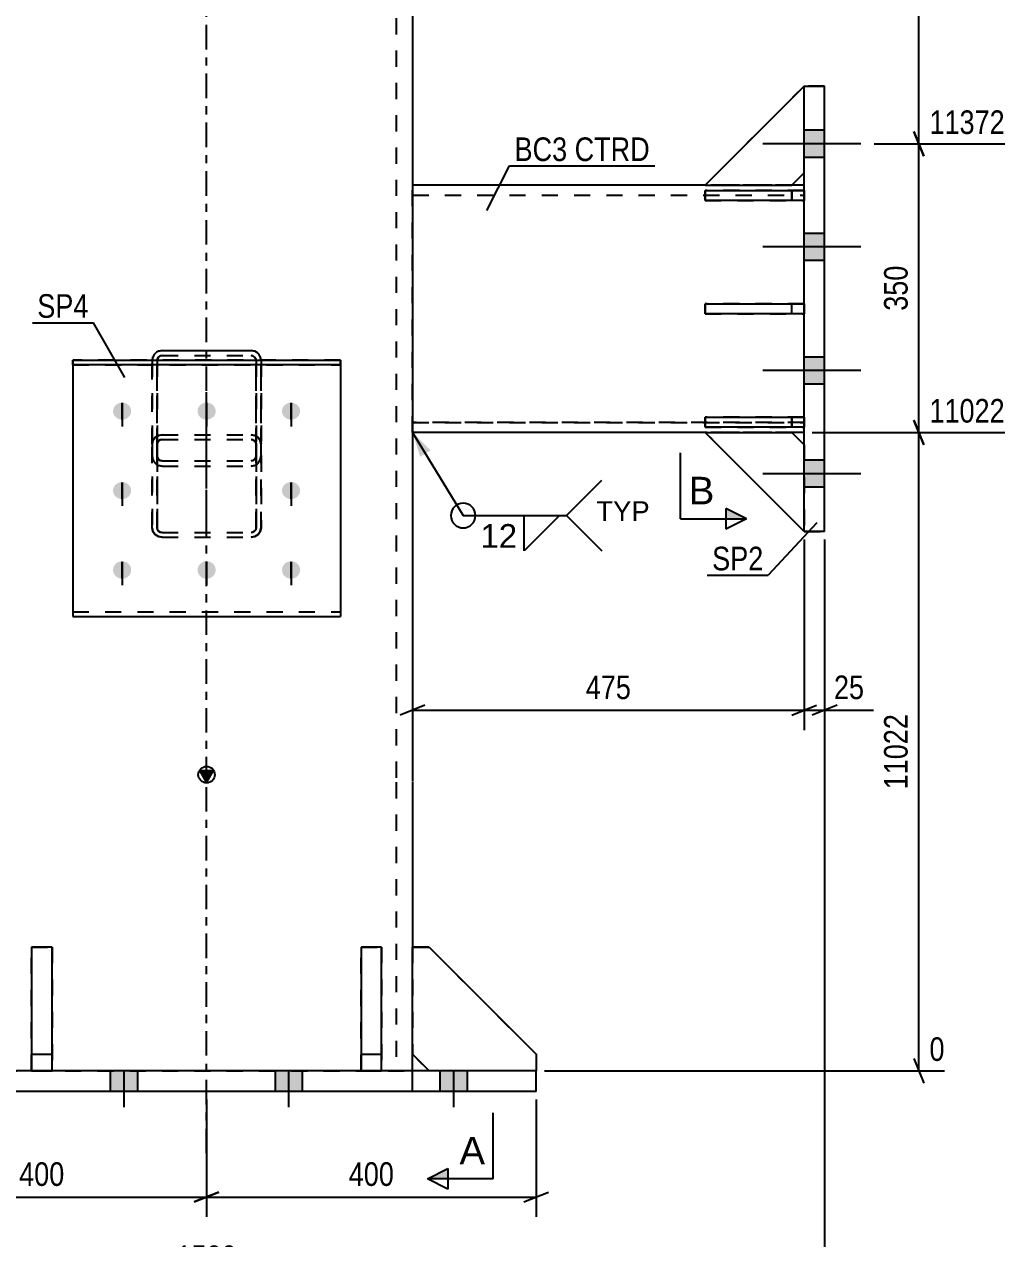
# Model space of a CAD drawing. Header units: millimetres. Extents: x 0 to 594, y 0 to 420.
# Drawn here: x 96.5 to 216.1, y 160.5 to 307.8 of the extents above; entities that cross this region are included whole.
import ezdxf

# ---------------------------------------------------------------- set-up
doc = ezdxf.new("R2010")
doc.units = ezdxf.units.MM
doc.linetypes.add('DXK_LINE_DOT2', pattern=[3.9198, 1.9599, -1.9599])
doc.linetypes.add('DXK_LINE_DOT3', pattern=[5.9187, 2.979, -0.9799, 0.9799, -0.9799])
doc.styles.add('Arial', font='arial.ttf', dxfattribs={"height": 0.2})
doc.styles.add('Arial Narrow', font='ARIALN.TTF', dxfattribs={"height": 0.2})

# ---------------------------------------------------------------- blocks, each defined once
blk = doc.blocks.new('Part-682013357-4124 - 4039')
at = {"color": 7, "linetype": 'DXK_LINE_DOT2'}
for p, q in [((191.18, 273.85), (179.18, 273.85)), ((179.18, 273.85), (179.18, 272.65)), ((179.18, 272.65), (191.18, 272.65)), ((189.68, 272.65), (189.68, 273.85)), ((191.18, 272.65), (191.18, 273.85))]:
    blk.add_line(p, q, dxfattribs=at)
blk = doc.blocks.new('Bolt-682013357-4044 - 4039')
at = {"linetype": 'Continuous'}
for points in [[(90.32, 180.83), (87.02, 180.83), (87.02, 178.33), (90.32, 178.33)], [(90.32, 180.83), (87.02, 180.83), (87.02, 178.33), (90.32, 178.33)], [(110.32, 180.83), (107.02, 180.83), (107.02, 178.33), (110.32, 178.33)], [(110.32, 180.83), (107.02, 180.83), (107.02, 178.33), (110.32, 178.33)], [(130.32, 180.83), (127.02, 180.83), (127.02, 178.33), (130.32, 178.33)], [(130.32, 180.83), (127.02, 180.83), (127.02, 178.33), (130.32, 178.33)], [(150.32, 180.83), (147.02, 180.83), (147.02, 178.33), (150.32, 178.33)], [(150.32, 180.83), (147.02, 180.83), (147.02, 178.33), (150.32, 178.33)]]:
    blk.add_hatch(color=1, dxfattribs=at).paths.add_polyline_path(points)
at = {"color": 1, "linetype": 'Continuous'}
for p, q in [((87.02, 178.33), (87.02, 180.83)), ((87.02, 178.33), (87.02, 180.83)), ((88.67, 176.43), (88.67, 180.83)), ((88.67, 176.43), (88.67, 180.83)), ((90.32, 178.33), (90.32, 180.83)), ((90.32, 178.33), (90.32, 180.83)), ((107.02, 178.33), (107.02, 180.83)), ((107.02, 178.33), (107.02, 180.83)), ((108.67, 176.43), (108.67, 180.83)), ((108.67, 176.43), (108.67, 180.83)), ((110.32, 178.33), (110.32, 180.83)), ((110.32, 178.33), (110.32, 180.83)), ((127.02, 178.33), (127.02, 180.83)), ((127.02, 178.33), (127.02, 180.83)), ((128.67, 176.43), (128.67, 180.83)), ((128.67, 176.43), (128.67, 180.83)), ((130.32, 178.33), (130.32, 180.83)), ((130.32, 178.33), (130.32, 180.83)), ((147.02, 178.33), (147.02, 180.83)), ((147.02, 178.33), (147.02, 180.83)), ((148.67, 176.43), (148.67, 180.83)), ((148.67, 176.43), (148.67, 180.83)), ((150.32, 178.33), (150.32, 180.83)), ((150.32, 178.33), (150.32, 180.83))]:
    blk.add_line(p, q, dxfattribs=at)
blk = doc.blocks.new('Part-682013357-4121 - 4039')
at = {"color": 7, "linetype": 'DXK_LINE_DOT2'}
for p, q in [((179.18, 258.25), (189.68, 258.25)), ((191.18, 246.25), (179.18, 258.25)), ((179.18, 258.25), (189.68, 258.25)), ((189.68, 258.25), (191.18, 256.75)), ((191.18, 256.75), (191.18, 246.25))]:
    blk.add_line(p, q, dxfattribs=at)
blk = doc.blocks.new('Part-682013357-4120 - 4039')
at = {"color": 2, "linetype": 'Continuous'}
for p, q in [((191.18, 246.25), (179.18, 258.25)), ((179.18, 258.25), (189.68, 258.25)), ((189.68, 258.25), (191.18, 256.75))]:
    blk.add_line(p, q, dxfattribs=at)
at = {"color": 7, "linetype": 'DXK_LINE_DOT2'}
for p, q in [((179.18, 258.25), (189.68, 258.25)), ((191.18, 256.75), (191.18, 246.25))]:
    blk.add_line(p, q, dxfattribs=at)
blk = doc.blocks.new('Bolt-682013357-4045 - 4039')
at = {"color": 1, "linetype": 'DXK_LINE_DOT2'}
for p, q in [((108.43, 259.84), (108.43, 262.68)), ((118.68, 259.84), (118.68, 262.68)), ((128.93, 259.84), (128.93, 262.68)), ((108.43, 250.21), (108.43, 253.05)), ((128.93, 250.21), (128.93, 253.05)), ((108.43, 240.58), (108.43, 243.42)), ((118.68, 240.58), (118.68, 243.42)), ((128.93, 240.58), (128.93, 243.42))]:
    blk.add_line(p, q, dxfattribs=at)
blk = doc.blocks.new('Part-682013357-4127 - 4039')
at = {"color": 2, "linetype": 'Continuous'}
for p, q in [((179.18, 273.85), (191.18, 273.85)), ((179.18, 272.65), (179.18, 273.85)), ((191.18, 272.65), (179.18, 272.65)), ((191.18, 273.85), (191.18, 272.65))]:
    blk.add_line(p, q, dxfattribs=at)
at = {"color": 7, "linetype": 'DXK_LINE_DOT2'}
blk.add_line((189.68, 272.65), (189.68, 273.85), dxfattribs=at)
blk = doc.blocks.new('Part-682013357-4126 - 4039')
at = {"color": 2, "linetype": 'Continuous'}
for p, q in [((179.18, 287.6), (191.18, 287.6)), ((179.18, 286.4), (179.18, 287.6)), ((191.18, 287.6), (191.18, 286.4)), ((191.18, 286.4), (179.18, 286.4))]:
    blk.add_line(p, q, dxfattribs=at)
at = {"color": 7, "linetype": 'DXK_LINE_DOT2'}
blk.add_line((189.68, 286.4), (189.68, 287.6), dxfattribs=at)
blk = doc.blocks.new('Bolt-682013357-4050 - 4039')
at = {"linetype": 'Continuous'}
for points in [[(191.18, 294.9), (191.18, 291.6), (193.68, 291.6), (193.68, 294.9)], [(191.18, 294.9), (191.18, 291.6), (193.68, 291.6), (193.68, 294.9)], [(191.18, 294.9), (191.18, 291.6), (193.68, 291.6), (193.68, 294.9)], [(191.18, 282.4), (191.18, 279.1), (193.68, 279.1), (193.68, 282.4)], [(191.18, 282.4), (191.18, 279.1), (193.68, 279.1), (193.68, 282.4)], [(191.18, 267.4), (191.18, 264.1), (193.68, 264.1), (193.68, 267.4)], [(191.18, 267.4), (191.18, 264.1), (193.68, 264.1), (193.68, 267.4)], [(191.18, 254.9), (191.18, 251.6), (193.68, 251.6), (193.68, 254.9)], [(191.18, 254.9), (191.18, 251.6), (193.68, 251.6), (193.68, 254.9)], [(191.18, 254.9), (191.18, 251.6), (193.68, 251.6), (193.68, 254.9)]]:
    blk.add_hatch(color=1, dxfattribs=at).paths.add_polyline_path(points)
at = {"color": 1, "linetype": 'Continuous'}
for p, q in [((193.68, 294.9), (191.18, 294.9)), ((193.68, 294.9), (191.18, 294.9)), ((193.68, 294.9), (191.18, 294.9)), ((198.08, 293.25), (186.18, 293.25)), ((198.08, 293.25), (186.18, 293.25)), ((198.08, 293.25), (186.18, 293.25)), ((193.68, 291.6), (191.18, 291.6)), ((193.68, 291.6), (191.18, 291.6)), ((193.68, 291.6), (191.18, 291.6)), ((193.68, 282.4), (191.18, 282.4)), ((193.68, 282.4), (191.18, 282.4)), ((198.08, 280.75), (186.18, 280.75)), ((198.08, 280.75), (186.18, 280.75)), ((193.68, 279.1), (191.18, 279.1)), ((193.68, 279.1), (191.18, 279.1)), ((193.68, 267.4), (191.18, 267.4)), ((193.68, 267.4), (191.18, 267.4)), ((198.08, 265.75), (186.18, 265.75)), ((198.08, 265.75), (186.18, 265.75)), ((193.68, 264.1), (191.18, 264.1)), ((193.68, 264.1), (191.18, 264.1)), ((193.68, 254.9), (191.18, 254.9)), ((193.68, 254.9), (191.18, 254.9)), ((193.68, 254.9), (191.18, 254.9)), ((198.08, 253.25), (186.18, 253.25)), ((198.08, 253.25), (186.18, 253.25)), ((198.08, 253.25), (186.18, 253.25)), ((193.68, 251.6), (191.18, 251.6)), ((193.68, 251.6), (191.18, 251.6)), ((193.68, 251.6), (191.18, 251.6))]:
    blk.add_line(p, q, dxfattribs=at)
blk = doc.blocks.new('Part-682013357-4067 - 4039')
at = {"linetype": 'Continuous'}
blk.add_hatch(color=2, dxfattribs=at).paths.add_polyline_path([(118.67, 215.84), (117.87, 217.24), (119.47, 217.24)])
at = {"color": 7, "linetype": 'DXK_LINE_DOT3'}
for p, q in [((118.67, 215.93), (118.67, 320.25)), ((118.67, 170.83), (118.67, 215.83))]:
    blk.add_line(p, q, dxfattribs=at)
at = {"color": 7, "linetype": 'DXK_LINE_DOT2'}
for p, q in [((141.67, 320.25), (141.67, 215.93)), ((141.67, 215.83), (141.67, 180.83)), ((143.67, 195.83), (143.67, 182.83)), ((93.67, 180.83), (143.67, 180.83))]:
    blk.add_line(p, q, dxfattribs=at)
at = {"color": 2, "linetype": 'Continuous'}
for p, q in [((143.67, 320.25), (143.67, 215.93)), ((118.67, 215.84), (117.87, 217.24)), ((117.87, 217.24), (119.47, 217.24)), ((119.47, 217.24), (118.67, 215.84)), ((143.67, 215.83), (143.67, 195.83)), ((143.67, 180.83), (143.67, 182.83))]:
    blk.add_line(p, q, dxfattribs=at)
blk.add_circle((118.67, 216.74), 1, dxfattribs=at)
blk = doc.blocks.new('Part-682013357-4072 - 4039')
at = {"color": 2, "linetype": 'Continuous'}
for p, q in [((158.67, 180.83), (78.67, 180.83)), ((78.67, 180.83), (78.67, 178.33)), ((93.67, 178.33), (93.67, 180.83)), ((143.67, 178.33), (143.67, 180.83)), ((158.67, 178.33), (158.67, 180.83)), ((158.67, 178.33), (78.67, 178.33))]:
    blk.add_line(p, q, dxfattribs=at)
blk = doc.blocks.new('Part-682013357-4074 - 4039')
at = {"color": 2, "linetype": 'Continuous'}
for p, q in [((97.42, 195.83), (97.42, 180.83)), ((99.92, 195.83), (97.42, 195.83)), ((99.92, 180.83), (99.92, 195.83)), ((97.42, 182.83), (99.92, 182.83)), ((97.42, 180.83), (99.92, 180.83))]:
    blk.add_line(p, q, dxfattribs=at)
at = {"color": 7, "linetype": 'DXK_LINE_DOT2'}
for p, q in [((97.42, 195.83), (99.92, 195.83)), ((97.42, 182.83), (99.92, 182.83)), ((97.42, 180.83), (99.92, 180.83))]:
    blk.add_line(p, q, dxfattribs=at)
blk = doc.blocks.new('Part-682013357-4076 - 4039')
at = {"color": 7, "linetype": 'DXK_LINE_DOT2'}
for p, q in [((97.42, 180.83), (97.42, 195.83)), ((99.92, 195.83), (97.42, 195.83)), ((97.42, 195.83), (99.92, 195.83)), ((99.92, 195.83), (99.92, 180.83)), ((97.42, 182.83), (99.92, 182.83)), ((97.42, 182.83), (99.92, 182.83)), ((99.92, 180.83), (97.42, 180.83)), ((97.42, 180.83), (99.92, 180.83))]:
    blk.add_line(p, q, dxfattribs=at)
blk = doc.blocks.new('Part-682013357-4077 - 4039')
at = {"color": 2, "linetype": 'Continuous'}
for p, q in [((143.67, 182.83), (143.67, 195.83)), ((145.67, 195.83), (143.67, 195.83)), ((145.67, 195.83), (158.67, 182.83)), ((145.67, 180.83), (143.67, 182.83)), ((158.67, 182.83), (158.67, 180.83))]:
    blk.add_line(p, q, dxfattribs=at)
at = {"color": 7, "linetype": 'DXK_LINE_DOT2'}
for p, q in [((143.67, 195.83), (145.67, 195.83)), ((158.67, 180.83), (145.67, 180.83)), ((158.67, 180.83), (145.67, 180.83))]:
    blk.add_line(p, q, dxfattribs=at)
blk = doc.blocks.new('Part-682013357-4078 - 4039')
at = {"color": 2, "linetype": 'Continuous'}
for p, q in [((137.42, 195.83), (137.42, 180.83)), ((139.92, 195.83), (137.42, 195.83)), ((139.92, 180.83), (139.92, 195.83)), ((137.42, 182.83), (139.92, 182.83)), ((137.42, 180.83), (139.92, 180.83))]:
    blk.add_line(p, q, dxfattribs=at)
at = {"color": 7, "linetype": 'DXK_LINE_DOT2'}
for p, q in [((137.42, 195.83), (139.92, 195.83)), ((137.42, 182.83), (139.92, 182.83)), ((137.42, 180.83), (139.92, 180.83))]:
    blk.add_line(p, q, dxfattribs=at)
blk = doc.blocks.new('Part-682013357-4095 - 4039')
at = {"color": 7, "linetype": 'DXK_LINE_DOT2'}
for p, q in [((134.93, 267.02), (102.43, 267.02)), ((102.43, 267.02), (102.43, 266.47)), ((102.43, 267.02), (102.43, 235.93)), ((134.93, 266.47), (134.93, 267.02)), ((134.93, 267.02), (134.93, 235.93)), ((102.43, 266.47), (134.93, 266.47)), ((102.43, 236.48), (134.93, 236.48)), ((102.43, 235.93), (134.93, 235.93))]:
    blk.add_line(p, q, dxfattribs=at)
blk = doc.blocks.new('Part-682013357-4101 - 4039')
at = {"color": 7, "linetype": 'DXK_LINE_DOT2'}
for p, q in [((113.28, 268.21), (112.82, 268.12)), ((113.28, 268.21), (124.08, 268.21)), ((124.53, 268.12), (124.08, 268.21)), ((112.17, 267.42), (112.08, 266.94)), ((112.08, 256.82), (112.08, 266.94)), ((112.08, 266.94), (112.08, 255.44)), ((112.68, 266.94), (112.72, 267.18)), ((112.68, 256.82), (112.68, 266.94)), ((112.68, 255.44), (112.68, 266.94)), ((112.72, 267.18), (112.85, 267.39)), ((112.85, 267.39), (113.05, 267.53)), ((113.05, 267.53), (113.28, 267.57)), ((113.28, 267.57), (124.08, 267.57)), ((124.08, 267.57), (124.31, 267.53)), ((124.31, 267.53), (124.5, 267.39)), ((124.5, 267.39), (124.63, 267.18)), ((124.63, 267.18), (124.68, 266.94)), ((124.68, 256.82), (124.68, 266.94)), ((124.68, 255.44), (124.68, 266.94)), ((125.28, 266.94), (125.18, 267.42)), ((125.28, 256.82), (125.28, 266.94)), ((125.28, 255.44), (125.28, 266.94)), ((112.43, 257.62), (112.82, 257.87)), ((112.82, 257.87), (113.28, 257.95)), ((113.28, 257.95), (124.08, 257.95)), ((124.08, 257.95), (124.53, 257.87)), ((124.53, 257.87), (124.92, 257.62)), ((112.08, 256.82), (112.17, 257.26)), ((112.08, 246.68), (112.08, 256.82)), ((112.17, 257.26), (112.43, 257.62)), ((112.72, 257.04), (112.68, 256.82)), ((112.68, 256.82), (112.68, 246.68)), ((112.85, 257.22), (112.72, 257.04)), ((113.05, 257.35), (112.85, 257.22)), ((113.28, 257.39), (113.05, 257.35)), ((113.28, 257.39), (124.08, 257.39)), ((124.31, 257.35), (124.08, 257.39)), ((124.5, 257.22), (124.31, 257.35)), ((124.63, 257.04), (124.5, 257.22)), ((124.68, 256.82), (124.63, 257.04)), ((124.68, 256.82), (124.68, 246.68)), ((124.92, 257.62), (125.18, 257.26)), ((125.18, 257.26), (125.28, 256.82)), ((125.28, 246.68), (125.28, 256.82)), ((112.08, 246.68), (112.08, 255.44)), ((112.08, 255.44), (112.17, 254.95)), ((112.68, 246.68), (112.68, 255.44)), ((112.72, 255.2), (112.68, 255.44)), ((112.85, 254.99), (112.72, 255.2)), ((113.05, 254.85), (112.85, 254.99)), ((113.28, 254.8), (113.05, 254.85)), ((124.31, 254.85), (124.08, 254.8)), ((124.5, 254.99), (124.31, 254.85)), ((124.63, 255.2), (124.5, 254.99)), ((124.68, 255.44), (124.63, 255.2)), ((124.68, 246.68), (124.68, 255.44)), ((125.18, 254.95), (125.28, 255.44)), ((125.28, 246.68), (125.28, 255.44)), ((112.82, 254.26), (113.28, 254.17)), ((113.28, 254.8), (124.08, 254.8)), ((113.28, 254.17), (124.08, 254.17)), ((124.08, 254.17), (124.53, 254.26)), ((112.17, 246.24), (112.08, 246.68)), ((112.43, 245.88), (112.17, 246.24)), ((112.68, 246.68), (112.72, 246.46)), ((112.72, 246.46), (112.85, 246.28)), ((112.85, 246.28), (113.05, 246.16)), ((113.05, 246.16), (113.28, 246.11)), ((113.28, 246.11), (124.08, 246.11)), ((124.08, 246.11), (124.31, 246.16)), ((124.31, 246.16), (124.5, 246.28)), ((124.5, 246.28), (124.63, 246.46)), ((124.63, 246.46), (124.68, 246.68)), ((125.18, 246.24), (124.92, 245.88)), ((125.28, 246.68), (125.18, 246.24)), ((112.82, 245.63), (112.43, 245.88)), ((113.28, 245.55), (112.82, 245.63)), ((113.28, 245.55), (124.08, 245.55)), ((124.53, 245.63), (124.08, 245.55)), ((124.92, 245.88), (124.53, 245.63))]:
    blk.add_line(p, q, dxfattribs=at)
at = {"color": 7, "linetype": 'DXK_LINE_DOT3'}
blk.add_line((118.68, 248.33), (118.68, 264.61), dxfattribs=at)
at = {"color": 7, "linetype": 'DXK_LINE_DOT2'}
for centre, start, end in [((113.33, 266.98), 114.3199, 159.2417), ((124.02, 266.98), 20.7583, 65.68), ((113.33, 255.39), 200.7583, 245.68), ((124.02, 255.39), 294.3199, 339.2417)]:
    blk.add_arc(centre, 1.24, start, end, dxfattribs=at)
blk = doc.blocks.new('Part-682013357-4118 - 4039')
at = {"color": 2, "linetype": 'Continuous'}
for p, q in [((191.18, 300.25), (179.18, 288.25)), ((189.68, 288.25), (191.18, 289.75)), ((179.18, 288.25), (189.68, 288.25))]:
    blk.add_line(p, q, dxfattribs=at)
at = {"color": 7, "linetype": 'DXK_LINE_DOT2'}
for p, q in [((191.18, 289.75), (191.18, 300.25)), ((179.18, 288.25), (189.68, 288.25))]:
    blk.add_line(p, q, dxfattribs=at)
blk = doc.blocks.new('Part-682013357-4119 - 4039')
at = {"color": 7, "linetype": 'DXK_LINE_DOT2'}
for p, q in [((191.18, 300.25), (179.18, 288.25)), ((191.18, 289.75), (191.18, 300.25)), ((189.68, 288.25), (191.18, 289.75)), ((179.18, 288.25), (189.68, 288.25)), ((179.18, 288.25), (189.68, 288.25))]:
    blk.add_line(p, q, dxfattribs=at)
blk = doc.blocks.new('Part-682013357-4122 - 4039')
at = {"color": 7, "linetype": 'DXK_LINE_DOT2'}
for p, q in [((191.18, 260.1), (179.18, 260.1)), ((179.18, 260.1), (179.18, 258.9)), ((189.68, 260.1), (189.68, 258.9)), ((191.18, 258.9), (191.18, 260.1)), ((179.18, 258.9), (191.18, 258.9))]:
    blk.add_line(p, q, dxfattribs=at)
blk = doc.blocks.new('Part-682013357-4123 - 4039')
at = {"color": 7, "linetype": 'DXK_LINE_DOT2'}
for p, q in [((191.18, 287.6), (179.18, 287.6)), ((179.18, 287.6), (179.18, 286.4)), ((189.68, 287.6), (189.68, 286.4)), ((191.18, 286.4), (191.18, 287.6)), ((179.18, 286.4), (191.18, 286.4))]:
    blk.add_line(p, q, dxfattribs=at)
blk = doc.blocks.new('Part-682013357-4125 - 4039')
at = {"color": 2, "linetype": 'Continuous'}
for p, q in [((179.18, 260.1), (191.18, 260.1)), ((179.18, 258.9), (179.18, 260.1)), ((191.18, 260.1), (191.18, 258.9)), ((191.18, 258.9), (179.18, 258.9))]:
    blk.add_line(p, q, dxfattribs=at)
at = {"color": 7, "linetype": 'DXK_LINE_DOT2'}
blk.add_line((189.68, 258.9), (189.68, 260.1), dxfattribs=at)
blk = doc.blocks.new('Part-682013357-4147 - 4039')
at = {"color": 2, "linetype": 'Continuous'}
for p, q in [((191.18, 246.25), (191.18, 300.25)), ((191.18, 300.25), (193.68, 300.25)), ((193.68, 246.25), (193.68, 300.25)), ((193.68, 246.25), (191.18, 246.25)), ((191.18, 246.25), (191.18, 246.25)), ((193.68, 246.25), (193.68, 246.25))]:
    blk.add_line(p, q, dxfattribs=at)
at = {"color": 7, "linetype": 'DXK_LINE_DOT2'}
for p, q in [((193.68, 300.25), (191.18, 300.25)), ((191.18, 246.25), (193.68, 246.25)), ((191.18, 246.25), (191.18, 246.25)), ((193.68, 246.25), (193.68, 246.25))]:
    blk.add_line(p, q, dxfattribs=at)
blk = doc.blocks.new('Part-682013357-4205 - 4039')
at = {"color": 7, "linetype": 'DXK_LINE_DOT2'}
for p, q in [((143.67, 182.83), (143.67, 195.83)), ((143.67, 195.83), (145.67, 195.83)), ((145.67, 195.83), (143.67, 195.83)), ((145.67, 195.83), (158.67, 182.83)), ((145.67, 180.83), (143.67, 182.83)), ((158.67, 182.83), (158.67, 180.83)), ((158.67, 180.83), (145.67, 180.83)), ((158.67, 180.83), (145.67, 180.83))]:
    blk.add_line(p, q, dxfattribs=at)
blk = doc.blocks.new('Part-682013357-4206 - 4039')
at = {"color": 7, "linetype": 'DXK_LINE_DOT2'}
for p, q in [((137.42, 180.83), (137.42, 195.83)), ((139.92, 195.83), (137.42, 195.83)), ((137.42, 195.83), (139.92, 195.83)), ((139.92, 195.83), (139.92, 180.83)), ((137.42, 182.83), (139.92, 182.83)), ((137.42, 182.83), (139.92, 182.83)), ((139.92, 180.83), (137.42, 180.83)), ((137.42, 180.83), (139.92, 180.83))]:
    blk.add_line(p, q, dxfattribs=at)
blk = doc.blocks.new('Part-682013357-4211 - 4039')
at = {"color": 2, "linetype": 'Continuous'}
for p, q in [((179.18, 288.25), (143.67, 288.25)), ((191.18, 288.25), (189.68, 288.25)), ((179.18, 258.25), (143.67, 258.25)), ((191.18, 258.25), (189.68, 258.25))]:
    blk.add_line(p, q, dxfattribs=at)
at = {"color": 7, "linetype": 'DXK_LINE_DOT2'}
for p, q in [((143.67, 258.25), (143.67, 288.25)), ((191.18, 288.25), (143.67, 288.25)), ((189.68, 288.25), (179.18, 288.25)), ((191.18, 258.25), (191.18, 288.25)), ((143.67, 287.05), (191.18, 287.05)), ((143.67, 287.05), (191.18, 287.05)), ((143.67, 259.45), (191.18, 259.45)), ((191.18, 259.45), (143.67, 259.45)), ((143.67, 258.25), (143.67, 258.25)), ((191.18, 258.25), (143.67, 258.25)), ((189.68, 258.25), (179.18, 258.25)), ((191.18, 258.25), (191.18, 258.25))]:
    blk.add_line(p, q, dxfattribs=at)
blk = doc.blocks.new('Part-682013357-4246 - 4039')
at = {"color": 2, "linetype": 'Continuous'}
for p, q in [((112.82, 268.12), (113.28, 268.21)), ((113.28, 268.21), (124.08, 268.21)), ((124.08, 268.21), (124.53, 268.12)), ((112.09, 267.02), (112.17, 267.43)), ((125.18, 267.43), (125.26, 267.02))]:
    blk.add_line(p, q, dxfattribs=at)
at = {"color": 7, "linetype": 'DXK_LINE_DOT2'}
for p, q in [((112.08, 266.94), (112.09, 267.02)), ((112.08, 266.94), (112.08, 255.44)), ((112.08, 266.94), (112.08, 256.83)), ((112.72, 267.18), (112.68, 266.94)), ((112.68, 266.94), (112.68, 255.44)), ((112.85, 267.39), (112.72, 267.18)), ((113.05, 267.53), (112.85, 267.39)), ((113.28, 267.58), (113.05, 267.53)), ((113.28, 267.58), (124.08, 267.58)), ((124.3, 267.53), (124.08, 267.58)), ((124.5, 267.39), (124.3, 267.53)), ((124.63, 267.18), (124.5, 267.39)), ((124.68, 266.94), (124.63, 267.18)), ((124.68, 266.94), (124.68, 255.44)), ((125.26, 267.02), (125.28, 266.94)), ((125.28, 266.94), (125.28, 255.44)), ((125.28, 256.83), (125.28, 266.94)), ((112.68, 256.83), (112.68, 266.47)), ((124.68, 256.83), (124.68, 266.47)), ((112.82, 257.87), (112.43, 257.62)), ((113.28, 257.95), (112.82, 257.87)), ((113.28, 257.95), (124.08, 257.95)), ((124.53, 257.87), (124.08, 257.95)), ((124.92, 257.62), (124.53, 257.87)), ((112.17, 257.26), (112.08, 256.83)), ((112.08, 256.83), (112.08, 246.68)), ((112.43, 257.62), (112.17, 257.26)), ((112.68, 256.83), (112.72, 257.04)), ((112.68, 246.68), (112.68, 256.83)), ((112.72, 257.04), (112.85, 257.23)), ((112.85, 257.23), (113.05, 257.35)), ((113.05, 257.35), (113.28, 257.39)), ((113.28, 257.39), (124.08, 257.39)), ((124.08, 257.39), (124.3, 257.35)), ((124.3, 257.35), (124.5, 257.23)), ((124.5, 257.23), (124.63, 257.04)), ((124.63, 257.04), (124.68, 256.83)), ((124.68, 246.68), (124.68, 256.83)), ((125.18, 257.26), (124.92, 257.62)), ((125.28, 256.83), (125.18, 257.26)), ((125.28, 246.68), (125.28, 256.83)), ((112.08, 246.68), (112.08, 255.44)), ((112.17, 254.96), (112.08, 255.44)), ((112.68, 255.44), (112.68, 246.68)), ((112.68, 255.44), (112.72, 255.2)), ((112.72, 255.2), (112.85, 254.99)), ((112.85, 254.99), (113.05, 254.85)), ((113.05, 254.85), (113.28, 254.81)), ((124.08, 254.81), (124.3, 254.85)), ((124.3, 254.85), (124.5, 254.99)), ((124.5, 254.99), (124.63, 255.2)), ((124.63, 255.2), (124.68, 255.44)), ((124.68, 255.44), (124.68, 246.68)), ((125.28, 255.44), (125.18, 254.96)), ((125.28, 255.44), (125.28, 246.68)), ((113.28, 254.17), (112.82, 254.26)), ((113.28, 254.81), (124.08, 254.81)), ((113.28, 254.17), (124.08, 254.17)), ((124.53, 254.26), (124.08, 254.17)), ((112.08, 246.68), (112.17, 246.25)), ((112.17, 246.25), (112.43, 245.88)), ((112.72, 246.46), (112.68, 246.68)), ((112.85, 246.28), (112.72, 246.46)), ((113.05, 246.16), (112.85, 246.28)), ((113.28, 246.11), (113.05, 246.16)), ((113.28, 246.11), (124.08, 246.11)), ((124.3, 246.16), (124.08, 246.11)), ((124.5, 246.28), (124.3, 246.16)), ((124.63, 246.46), (124.5, 246.28)), ((124.68, 246.68), (124.63, 246.46)), ((124.92, 245.88), (125.18, 246.25)), ((125.18, 246.25), (125.28, 246.68)), ((112.43, 245.88), (112.82, 245.64)), ((112.82, 245.64), (113.28, 245.55)), ((113.28, 245.55), (124.08, 245.55)), ((124.08, 245.55), (124.53, 245.64)), ((124.53, 245.64), (124.92, 245.88))]:
    blk.add_line(p, q, dxfattribs=at)
at = {"color": 2, "linetype": 'Continuous'}
for centre, start, end in [((113.33, 266.99), 114.32, 159.2417), ((124.02, 266.99), 20.7583, 65.6801)]:
    blk.add_arc(centre, 1.24, start, end, dxfattribs=at)
at = {"color": 7, "linetype": 'DXK_LINE_DOT2'}
for centre, start, end in [((113.33, 255.4), 200.7583, 245.6801), ((124.02, 255.4), 294.32, 339.2417)]:
    blk.add_arc(centre, 1.24, start, end, dxfattribs=at)
blk = doc.blocks.new('Part-682013357-4252 - 4039')
at = {"color": 2, "linetype": 'Continuous'}
for p, q in [((102.43, 267.02), (134.93, 267.02)), ((102.43, 266.47), (102.43, 267.02)), ((134.93, 267.02), (134.93, 266.47)), ((134.93, 266.47), (102.43, 266.47)), ((102.43, 266.47), (102.43, 235.93)), ((134.93, 266.47), (134.93, 235.93)), ((102.43, 235.93), (134.93, 235.93))]:
    blk.add_line(p, q, dxfattribs=at)
at = {"color": 7, "linetype": 'DXK_LINE_DOT2'}
for p, q in [((102.43, 267.02), (102.43, 266.47)), ((134.93, 266.47), (134.93, 267.02)), ((102.43, 236.48), (134.93, 236.48))]:
    blk.add_line(p, q, dxfattribs=at)
blk = doc.blocks.new('Bolt-682013357-4253 - 4039')
at = {"linetype": 'Continuous'}
for points in [[(108.43, 261.87), (108.65, 261.85), (108.87, 261.78), (109.07, 261.67), (109.24, 261.53), (109.38, 261.35), (109.47, 261.16), (109.52, 260.94), (109.52, 260.73), (109.47, 260.52), (109.38, 260.32), (109.24, 260.15), (109.07, 260), (108.87, 259.89), (108.65, 259.83), (108.43, 259.8), (108.2, 259.83), (107.98, 259.89), (107.78, 260), (107.61, 260.15), (107.47, 260.32), (107.38, 260.52), (107.33, 260.73), (107.33, 260.94), (107.38, 261.16), (107.47, 261.35), (107.61, 261.53), (107.78, 261.67), (107.98, 261.78), (108.2, 261.85)], [(118.68, 261.87), (118.9, 261.85), (119.12, 261.78), (119.32, 261.67), (119.49, 261.53), (119.63, 261.35), (119.72, 261.16), (119.77, 260.94), (119.77, 260.73), (119.72, 260.52), (119.63, 260.32), (119.49, 260.15), (119.32, 260), (119.12, 259.89), (118.9, 259.83), (118.68, 259.8), (118.45, 259.83), (118.23, 259.89), (118.03, 260), (117.86, 260.15), (117.72, 260.32), (117.63, 260.52), (117.58, 260.73), (117.58, 260.94), (117.63, 261.16), (117.72, 261.35), (117.86, 261.53), (118.03, 261.67), (118.23, 261.78), (118.45, 261.85)], [(128.93, 261.87), (129.15, 261.85), (129.37, 261.78), (129.57, 261.67), (129.74, 261.53), (129.88, 261.35), (129.97, 261.16), (130.02, 260.94), (130.02, 260.73), (129.97, 260.52), (129.88, 260.32), (129.74, 260.15), (129.57, 260), (129.37, 259.89), (129.15, 259.83), (128.93, 259.8), (128.7, 259.83), (128.48, 259.89), (128.28, 260), (128.11, 260.15), (127.97, 260.32), (127.88, 260.52), (127.83, 260.73), (127.83, 260.94), (127.88, 261.16), (127.97, 261.35), (128.11, 261.53), (128.28, 261.67), (128.48, 261.78), (128.7, 261.85)], [(108.43, 252.24), (108.65, 252.22), (108.87, 252.15), (109.07, 252.04), (109.24, 251.9), (109.38, 251.72), (109.47, 251.52), (109.52, 251.31), (109.52, 251.1), (109.47, 250.89), (109.38, 250.69), (109.24, 250.51), (109.07, 250.37), (108.87, 250.26), (108.65, 250.19), (108.43, 250.17), (108.2, 250.19), (107.98, 250.26), (107.78, 250.37), (107.61, 250.51), (107.47, 250.69), (107.38, 250.89), (107.33, 251.1), (107.33, 251.31), (107.38, 251.52), (107.47, 251.72), (107.61, 251.9), (107.78, 252.04), (107.98, 252.15), (108.2, 252.22)], [(128.93, 252.24), (129.15, 252.22), (129.37, 252.15), (129.57, 252.04), (129.74, 251.9), (129.88, 251.72), (129.97, 251.52), (130.02, 251.31), (130.02, 251.1), (129.97, 250.89), (129.88, 250.69), (129.74, 250.51), (129.57, 250.37), (129.37, 250.26), (129.15, 250.19), (128.93, 250.17), (128.7, 250.19), (128.48, 250.26), (128.28, 250.37), (128.11, 250.51), (127.97, 250.69), (127.88, 250.89), (127.83, 251.1), (127.83, 251.31), (127.88, 251.52), (127.97, 251.72), (128.11, 251.9), (128.28, 252.04), (128.48, 252.15), (128.7, 252.22)], [(108.43, 242.63), (108.65, 242.61), (108.87, 242.54), (109.07, 242.43), (109.24, 242.28), (109.38, 242.1), (109.47, 241.9), (109.52, 241.68), (109.52, 241.46), (109.47, 241.25), (109.38, 241.04), (109.24, 240.86), (109.07, 240.71), (108.87, 240.6), (108.65, 240.53), (108.43, 240.51), (108.2, 240.53), (107.98, 240.6), (107.78, 240.71), (107.61, 240.86), (107.47, 241.04), (107.38, 241.25), (107.33, 241.46), (107.33, 241.68), (107.38, 241.9), (107.47, 242.1), (107.61, 242.28), (107.78, 242.43), (107.98, 242.54), (108.2, 242.61)], [(118.68, 242.63), (118.9, 242.61), (119.12, 242.54), (119.32, 242.43), (119.49, 242.28), (119.63, 242.1), (119.72, 241.9), (119.77, 241.68), (119.77, 241.46), (119.72, 241.25), (119.63, 241.04), (119.49, 240.86), (119.32, 240.71), (119.12, 240.6), (118.9, 240.53), (118.68, 240.51), (118.45, 240.53), (118.23, 240.6), (118.03, 240.71), (117.86, 240.86), (117.72, 241.04), (117.63, 241.25), (117.58, 241.46), (117.58, 241.68), (117.63, 241.9), (117.72, 242.1), (117.86, 242.28), (118.03, 242.43), (118.23, 242.54), (118.45, 242.61)], [(128.93, 242.63), (129.15, 242.61), (129.37, 242.54), (129.57, 242.43), (129.74, 242.28), (129.88, 242.1), (129.97, 241.9), (130.02, 241.68), (130.02, 241.46), (129.97, 241.25), (129.88, 241.04), (129.74, 240.86), (129.57, 240.71), (129.37, 240.6), (129.15, 240.53), (128.93, 240.51), (128.7, 240.53), (128.48, 240.6), (128.28, 240.71), (128.11, 240.86), (127.97, 241.04), (127.88, 241.25), (127.83, 241.46), (127.83, 241.68), (127.88, 241.9), (127.97, 242.1), (128.11, 242.28), (128.28, 242.43), (128.48, 242.54), (128.7, 242.61)]]:
    blk.add_hatch(color=1, dxfattribs=at).paths.add_polyline_path(points)
at = {"color": 1, "linetype": 'Continuous'}
for p, q in [((108.43, 261.83), (108.43, 258.99)), ((118.68, 261.83), (118.68, 258.99)), ((128.93, 261.83), (128.93, 258.99)), ((108.43, 252.2), (108.43, 249.36)), ((128.93, 252.2), (128.93, 249.36)), ((108.43, 242.56), (108.43, 239.73)), ((118.68, 242.56), (118.68, 239.73)), ((128.93, 242.56), (128.93, 239.73))]:
    blk.add_line(p, q, dxfattribs=at)
blk = doc.blocks.new('StraightDimension-682013357-4501 - 4039')
at = {"color": 7, "linetype": 'Continuous'}
for p, q in [((191.18, 245.25), (191.18, 222.16)), ((193.68, 245.25), (193.68, 222.16)), ((189.68, 223.96), (192.68, 225.16)), ((191.18, 224.56), (193.68, 224.56)), ((195.18, 225.16), (192.18, 223.96)), ((193.68, 224.56), (199.59, 224.56)), ((193.68, 224.56), (199.59, 224.56))]:
    blk.add_line(p, q, dxfattribs=at)
at = {"color": 0}
blk.add_wipeout([(199.06, 225.31), (199.06, 229.51), (194.21, 229.51), (194.21, 225.31)], dxfattribs=at)
at = {"color": 3, "style": 'Arial Narrow'}
blk.add_text('25', height=2.863, dxfattribs=at).set_placement((194.81, 225.91))
blk = doc.blocks.new('StraightDimension-682013357-4469 - 4039')
at = {"color": 7, "linetype": 'Continuous'}
for p, q in [((143.67, 257.25), (143.67, 222.16)), ((191.18, 245.25), (191.18, 222.16)), ((145.17, 225.16), (142.17, 223.96)), ((143.67, 224.56), (191.18, 224.56)), ((189.68, 223.96), (192.68, 225.16))]:
    blk.add_line(p, q, dxfattribs=at)
at = {"color": 0}
blk.add_wipeout([(170.77, 225.31), (170.77, 229.51), (164.09, 229.51), (164.09, 225.31)], dxfattribs=at)
at = {"color": 3, "style": 'Arial Narrow'}
blk.add_text('475', height=2.863, dxfattribs=at).set_placement((164.69, 225.91))
blk = doc.blocks.new('StraightDimension-682013357-4545 - 4039')
at = {"color": 7, "linetype": 'Continuous'}
for p, q in [((78.67, 177.33), (78.67, 163.12)), ((118.67, 177.33), (118.67, 163.12)), ((80.17, 166.12), (77.17, 164.92)), ((78.67, 165.52), (118.67, 165.52)), ((117.17, 164.92), (120.17, 166.12))]:
    blk.add_line(p, q, dxfattribs=at)
at = {"color": 0}
blk.add_wipeout([(102.02, 166.27), (102.02, 170.47), (95.33, 170.47), (95.33, 166.27)], dxfattribs=at)
at = {"color": 3, "style": 'Arial Narrow'}
blk.add_text('400', height=2.863, dxfattribs=at).set_placement((95.93, 166.87))
blk = doc.blocks.new('StraightDimension-682013357-4558 - 4039')
at = {"color": 7, "linetype": 'Continuous'}
for p, q in [((118.67, 177.33), (118.67, 163.12)), ((158.67, 177.33), (158.67, 163.12)), ((120.17, 166.12), (117.17, 164.92)), ((118.67, 165.52), (158.67, 165.52)), ((157.17, 164.92), (160.17, 166.12))]:
    blk.add_line(p, q, dxfattribs=at)
at = {"color": 0}
blk.add_wipeout([(142.02, 166.27), (142.02, 170.47), (135.33, 170.47), (135.33, 166.27)], dxfattribs=at)
at = {"color": 3, "style": 'Arial Narrow'}
blk.add_text('400', height=2.863, dxfattribs=at).set_placement((135.93, 166.87))
blk = doc.blocks.new('StraightDimension-682013357-4572 - 4039')
at = {"color": 7, "linetype": 'Continuous'}
for p, q in [((43.67, 245.25), (43.67, 153.03)), ((193.68, 245.25), (193.68, 153.03)), ((45.17, 156.03), (42.17, 154.83)), ((43.67, 155.43), (193.68, 155.43)), ((192.18, 154.83), (195.18, 156.03))]:
    blk.add_line(p, q, dxfattribs=at)
at = {"color": 0}
blk.add_wipeout([(122.93, 156.18), (122.93, 160.38), (114.42, 160.38), (114.42, 156.18)], dxfattribs=at)
at = {"color": 3, "style": 'Arial Narrow'}
blk.add_text('1500', height=2.863, dxfattribs=at).set_placement((115.02, 156.78))
blk = doc.blocks.new('StraightDimension-682013357-23106 - 4039')
at = {"color": 7, "linetype": 'Continuous'}
for p, q in [((205.7, 345.52), (204.5, 348.52)), ((194.68, 347.02), (215.54, 347.02)), ((205.1, 293.25), (205.1, 347.02)), ((204.5, 294.75), (205.7, 291.75)), ((199.68, 293.25), (215.54, 293.25))]:
    blk.add_line(p, q, dxfattribs=at)
at = {"color": 0}
blk.add_wipeout([(204.35, 324.39), (200.15, 324.39), (200.15, 315.88), (204.35, 315.88)], dxfattribs=at)
at = {"color": 3, "style": 'Arial Narrow'}
blk.add_text('2840', height=2.863, rotation=90.0002, dxfattribs=at).set_placement((203.75, 316.48))
at = {"color": 0, "linetype": 'Continuous'}
blk.add_wipeout([(216.14, 347.62), (216.14, 351.82), (205.8, 351.82), (205.8, 347.62)], dxfattribs=at)
at = {"color": 3, "linetype": 'Continuous', "style": 'Arial Narrow'}
blk.add_text('14212', height=2.863, dxfattribs=at).set_placement((206.4, 348.22))
blk = doc.blocks.new('StraightDimension-682013357-23107 - 4039')
at = {"color": 7, "linetype": 'Continuous'}
for p, q in [((205.7, 291.75), (204.5, 294.75)), ((199.68, 293.25), (215.54, 293.25)), ((205.1, 258.25), (205.1, 293.25)), ((204.5, 259.75), (205.7, 256.75)), ((192.18, 258.25), (215.54, 258.25))]:
    blk.add_line(p, q, dxfattribs=at)
at = {"color": 0}
blk.add_wipeout([(204.35, 279.09), (200.15, 279.09), (200.15, 272.41), (204.35, 272.41)], dxfattribs=at)
at = {"color": 3, "style": 'Arial Narrow'}
blk.add_text('350', height=2.863, rotation=90.0002, dxfattribs=at).set_placement((203.75, 273.01))
at = {"color": 0, "linetype": 'Continuous'}
blk.add_wipeout([(216.14, 293.85), (216.14, 298.05), (205.8, 298.05), (205.8, 293.85)], dxfattribs=at)
at = {"color": 3, "linetype": 'Continuous', "style": 'Arial Narrow'}
blk.add_text('11372', height=2.863, dxfattribs=at).set_placement((206.4, 294.45))
blk = doc.blocks.new('StraightDimension-682013357-23108 - 4039')
at = {"color": 7, "linetype": 'Continuous'}
for p, q in [((205.7, 256.75), (204.5, 259.75)), ((192.18, 258.25), (215.54, 258.25)), ((205.1, 180.83), (205.1, 258.25)), ((204.5, 182.33), (205.7, 179.33)), ((159.67, 180.83), (208.23, 180.83))]:
    blk.add_line(p, q, dxfattribs=at)
at = {"color": 0}
blk.add_wipeout([(204.35, 224.71), (200.15, 224.71), (200.15, 214.37), (204.35, 214.37)], dxfattribs=at)
at = {"color": 3, "style": 'Arial Narrow'}
blk.add_text('11022', height=2.863, rotation=90.0002, dxfattribs=at).set_placement((203.75, 214.97))
at = {"color": 0, "linetype": 'Continuous'}
for points in [[(216.14, 258.85), (216.14, 263.05), (205.8, 263.05), (205.8, 258.85)], [(208.83, 181.43), (208.83, 185.63), (205.8, 185.63), (205.8, 181.43)]]:
    blk.add_wipeout(points, dxfattribs=at)
at = {"color": 3, "linetype": 'Continuous', "style": 'Arial Narrow'}
for s, height, p in [('11022', 2.863, (206.4, 259.45)), ('0', 2.86, (206.4, 182.03))]:
    blk.add_text(s, height=height, dxfattribs=at).set_placement(p)
blk = doc.blocks.new('Mark-682013357-4143 - 4039')
at = {"color": 0}
blk.add_wipeout([(186.24, 241.53), (186.24, 244.53), (180.03, 244.53), (180.03, 241.53)], dxfattribs=at)
blk.add_wipeout([(186.24, 241.53), (186.24, 244.53), (180.03, 244.53), (180.03, 241.53)], dxfattribs=at)
at = {"color": 30, "linetype": 'Continuous'}
for p in [(192.75, 247.3), (179.43, 240.93)]:
    blk.add_line(p, (186.84, 240.93), dxfattribs=at)
at = {"color": 3, "style": 'Arial Narrow'}
blk.add_text('SP2', height=2.863, dxfattribs=at).set_placement((180.03, 241.53))
blk = doc.blocks.new('Mark-682013357-4207 - 4039')
at = {"color": 0}
for points in [[(162.44, 291.17), (162.44, 294.17), (156.05, 294.17), (156.05, 291.17)], [(172.47, 291.17), (172.47, 294.17), (163.34, 294.17), (163.34, 291.17)]]:
    blk.add_wipeout(points, dxfattribs=at)
for points in [[(162.44, 291.17), (162.44, 294.17), (156.05, 294.17), (156.05, 291.17)], [(172.47, 291.17), (172.47, 294.17), (163.34, 294.17), (163.34, 291.17)]]:
    blk.add_wipeout(points, dxfattribs=at)
at = {"color": 30, "linetype": 'Continuous'}
for p, q in [((152.68, 285.16), (155.45, 290.57)), ((155.45, 290.57), (173.07, 290.57))]:
    blk.add_line(p, q, dxfattribs=at)
at = {"color": 3, "style": 'Arial Narrow'}
for s, p in [('BC3', (156.05, 291.17)), ('CTRD', (163.34, 291.17))]:
    blk.add_text(s, height=2.863, dxfattribs=at).set_placement(p)
blk = doc.blocks.new('SectionMark-682013357-4584 - 4039')
at = {"linetype": 'Continuous'}
for points in [[(181.68, 388.26), (181.68, 389.51), (184.18, 389.51)], [(181.68, 247.78), (181.68, 249.03), (184.18, 247.78)]]:
    blk.add_hatch(color=6, dxfattribs=at).paths.add_polyline_path(points)
at = {"color": 6, "linetype": 'Continuous'}
for p, q in [((181.68, 388.26), (181.68, 390.76)), ((181.68, 390.76), (184.18, 389.51)), ((176.18, 389.51), (176.18, 381.51)), ((176.18, 389.51), (184.18, 389.51)), ((184.18, 389.51), (181.68, 388.26)), ((176.18, 247.78), (176.18, 255.78)), ((184.18, 247.78), (181.68, 249.03)), ((181.68, 249.03), (181.68, 246.53)), ((176.18, 247.78), (184.18, 247.78)), ((184.18, 247.78), (181.68, 246.53))]:
    blk.add_line(p, q, dxfattribs=at)
at = {"color": 0, "linetype": 'Continuous'}
for points in [[(180.29, 384.26), (180.29, 387.76), (177.18, 387.76), (177.18, 384.26)], [(180.29, 249.53), (180.29, 253.03), (177.18, 253.03), (177.18, 249.53)]]:
    blk.add_wipeout(points, dxfattribs=at)
at = {"color": 3, "linetype": 'Continuous', "style": 'Arial'}
for p in [(177.18, 384.26), (177.18, 249.53)]:
    blk.add_text('B', height=3.34, dxfattribs=at).set_placement(p)
blk = doc.blocks.new('SectionMark-682013357-4586 - 4039')
at = {"linetype": 'Continuous'}
blk.add_hatch(color=6, dxfattribs=at).paths.add_polyline_path([(147.97, 168.98), (147.97, 167.73), (145.47, 167.73)])
at = {"color": 6, "linetype": 'Continuous'}
for p, q in [((153.47, 167.73), (153.47, 175.73)), ((145.47, 167.73), (147.97, 168.98)), ((147.97, 168.98), (147.97, 166.48)), ((153.47, 167.73), (145.47, 167.73)), ((147.97, 166.48), (145.47, 167.73))]:
    blk.add_line(p, q, dxfattribs=at)
at = {"color": 0, "linetype": 'Continuous'}
blk.add_wipeout([(152.47, 169.48), (152.47, 172.98), (149.36, 172.98), (149.36, 169.48)], dxfattribs=at)
at = {"color": 3, "linetype": 'Continuous', "style": 'Arial'}
blk.add_text('A', height=3.34, rotation=-0.0115, dxfattribs=at).set_placement((149.36, 169.48))
blk = doc.blocks.new('Mark-682013357-9473 - 4039')
at = {"color": 0}
blk.add_wipeout([(104.34, 272.16), (104.34, 275.16), (98.13, 275.16), (98.13, 272.16)], dxfattribs=at)
blk.add_wipeout([(104.34, 272.16), (104.34, 275.16), (98.13, 275.16), (98.13, 272.16)], dxfattribs=at)
at = {"color": 30, "linetype": 'Continuous'}
for p in [(97.53, 271.56), (108.75, 264.9)]:
    blk.add_line(p, (104.94, 271.56), dxfattribs=at)
at = {"color": 3, "style": 'Arial Narrow'}
blk.add_text('SP4', height=2.863, dxfattribs=at).set_placement((98.13, 272.16))
blk = doc.blocks.new('WeldMark-682013357-11635 - 4039')
at = {"linetype": 'Continuous'}
blk.add_hatch(color=30, dxfattribs=at).paths.add_polyline_path([(144.59, 255.3), (143.67, 258.25), (145.87, 256.08)])
at = {"color": 30, "linetype": 'Continuous'}
blk.add_line((143.67, 258.25), (149.81, 248.17), dxfattribs=at)
at = {"color": 3, "linetype": 'Continuous'}
for q in [(166.64, 252.46), (166.64, 243.88)]:
    blk.add_line((162.36, 248.17), q, dxfattribs=at)
blk.add_arc((149.81, 248.17), 1.5, 90, 270, dxfattribs=at)
at = {"color": 0}
blk.add_wipeout([(156.56, 244.07), (156.56, 247.47), (151.71, 247.47), (151.71, 244.07)], dxfattribs=at)
at = {"color": 30, "linetype": 'Continuous'}
blk.add_line((149.81, 248.17), (162.36, 248.17), dxfattribs=at)
at = {"color": 3, "linetype": 'Continuous'}
for p, q in [((157.21, 248.17), (161.5, 248.17)), ((161.5, 248.17), (157.21, 243.88)), ((157.21, 243.88), (157.21, 248.17))]:
    blk.add_line(p, q, dxfattribs=at)
blk.add_arc((149.81, 248.17), 1.5, 270, 90, dxfattribs=at)
at = {"color": 3, "style": 'Arial'}
blk.add_text('12', height=2.865, dxfattribs=at).set_placement((151.91, 244.27))
at = {"color": 0, "linetype": 'Continuous'}
blk.add_wipeout([(172.43, 247.52), (172.43, 250.02), (165.96, 250.02), (165.96, 247.52)], dxfattribs=at)
blk.add_wipeout([(172.43, 247.52), (172.43, 250.02), (165.96, 250.02), (165.96, 247.52)], dxfattribs=at)
at = {"color": 3, "linetype": 'Continuous', "style": 'Arial'}
blk.add_text('TYP', height=2.388, dxfattribs=at).set_placement((165.96, 247.52))

msp = doc.modelspace()

# ---------------------------------------------------------------- block references
for name in ['Part-682013357-4067 - 4039', 'Part-682013357-4118 - 4039', 'Part-682013357-4119 - 4039', 'Part-682013357-4147 - 4039', 'Bolt-682013357-4050 - 4039', 'Part-682013357-4211 - 4039', 'Part-682013357-4126 - 4039', 'Part-682013357-4123 - 4039', 'Part-682013357-4124 - 4039', 'Part-682013357-4127 - 4039', 'Part-682013357-4101 - 4039', 'Part-682013357-4246 - 4039', 'Part-682013357-4095 - 4039', 'Part-682013357-4252 - 4039', 'Bolt-682013357-4045 - 4039', 'Bolt-682013357-4253 - 4039', 'Part-682013357-4122 - 4039', 'Part-682013357-4125 - 4039', 'Part-682013357-4121 - 4039', 'Part-682013357-4120 - 4039', 'StraightDimension-682013357-4501 - 4039', 'Part-682013357-4074 - 4039', 'Part-682013357-4076 - 4039', 'Part-682013357-4078 - 4039', 'Part-682013357-4206 - 4039', 'Part-682013357-4077 - 4039', 'Part-682013357-4205 - 4039', 'Part-682013357-4072 - 4039', 'Bolt-682013357-4044 - 4039']:
    msp.add_blockref(name, (0, 0))

# ---------------------------------------------------------------- next in the draw order: block references
for name in ['StraightDimension-682013357-23106 - 4039', 'Mark-682013357-4207 - 4039', 'Mark-682013357-9473 - 4039', 'StraightDimension-682013357-4469 - 4039', 'StraightDimension-682013357-4545 - 4039']:
    msp.add_blockref(name, (0, 0))

# ---------------------------------------------------------------- next in the draw order: block references
for name in ['StraightDimension-682013357-23107 - 4039', 'StraightDimension-682013357-4558 - 4039']:
    msp.add_blockref(name, (0, 0))

# ---------------------------------------------------------------- next in the draw order: block references
msp.add_blockref('StraightDimension-682013357-4572 - 4039', (0, 0))

# ---------------------------------------------------------------- next in the draw order: block references
for name in ['SectionMark-682013357-4586 - 4039', 'StraightDimension-682013357-23108 - 4039']:
    msp.add_blockref(name, (0, 0))

# ---------------------------------------------------------------- next in the draw order: block references
for name in ['WeldMark-682013357-11635 - 4039', 'Mark-682013357-4143 - 4039']:
    msp.add_blockref(name, (0, 0))

# ---------------------------------------------------------------- next in the draw order: block references
msp.add_blockref('SectionMark-682013357-4584 - 4039', (0, 0))

doc.saveas('drawing.dxf')
